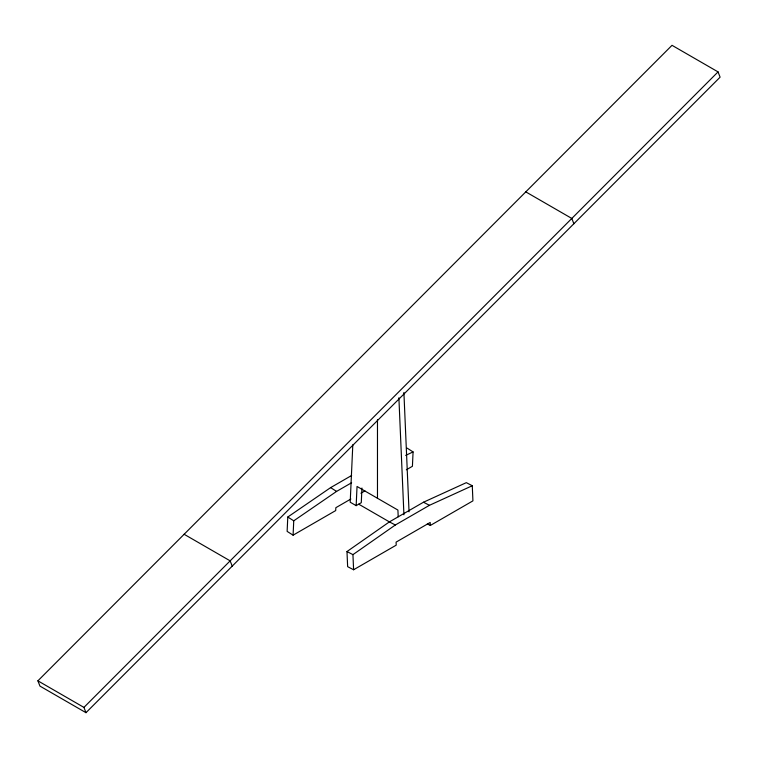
<?xml version="1.0" encoding="UTF-8"?>
<svg xmlns="http://www.w3.org/2000/svg" width="758" height="758" viewBox="0 0 758 758"><rect width="100%" height="100%" fill="white"/><g stroke="black" fill="none" stroke-linecap="round" stroke-linejoin="round"><path stroke-width="1.14" d="M351.674 475.465L330.621 487.621L287.784 517.022L287.13 531.386L293.09 535.176L335.709 510.57L335.841 507.699L350.878 499.01M293.09 535.176L293.744 520.812L336.58 491.411L351.617 482.732M352.811 444.719L350.196 502.203L356.165 505.652L361.282 502.696L361.945 488.029M356.165 505.652L357.037 486.465L397.912 510.068L398.206 516.795M407.112 448.12L413.072 451.92L412.418 466.284L406.335 469.799M37.9 680.826L672.014 45.319L718.044 71.896L720.1 77.174L85.986 712.681L39.956 686.104L37.9 680.826L83.93 707.404L85.986 712.681M83.93 707.404L718.044 71.896M430.317 525.474L430.184 522.452L396.083 542.131L396.216 545.154L353.598 569.76L347.638 566.671L346.984 551.549L389.385 521.902L423.485 502.222L466.322 482.656L472.281 485.745L472.926 500.867L430.317 525.474L427.332 523.93M353.598 569.76L352.944 554.638L395.344 524.991L429.445 505.311L472.281 485.745M360.903 493.221L364.92 490.909M405.653 455.387L413.072 451.92M423.485 502.222L429.445 505.311M389.385 521.902L395.344 524.991M346.984 551.549L352.944 554.638M525.787 191.869L571.807 218.446L573.872 223.724M358.724 504.174L390.18 522.338M184.128 534.276L230.157 560.854L232.213 566.131M330.621 487.621L336.58 491.411M287.784 517.022L293.744 520.812M403.9 392.464L409.045 511.84M398.888 397.779L403.929 514.796M377.475 419.544L377.475 498.271"/></g></svg>
